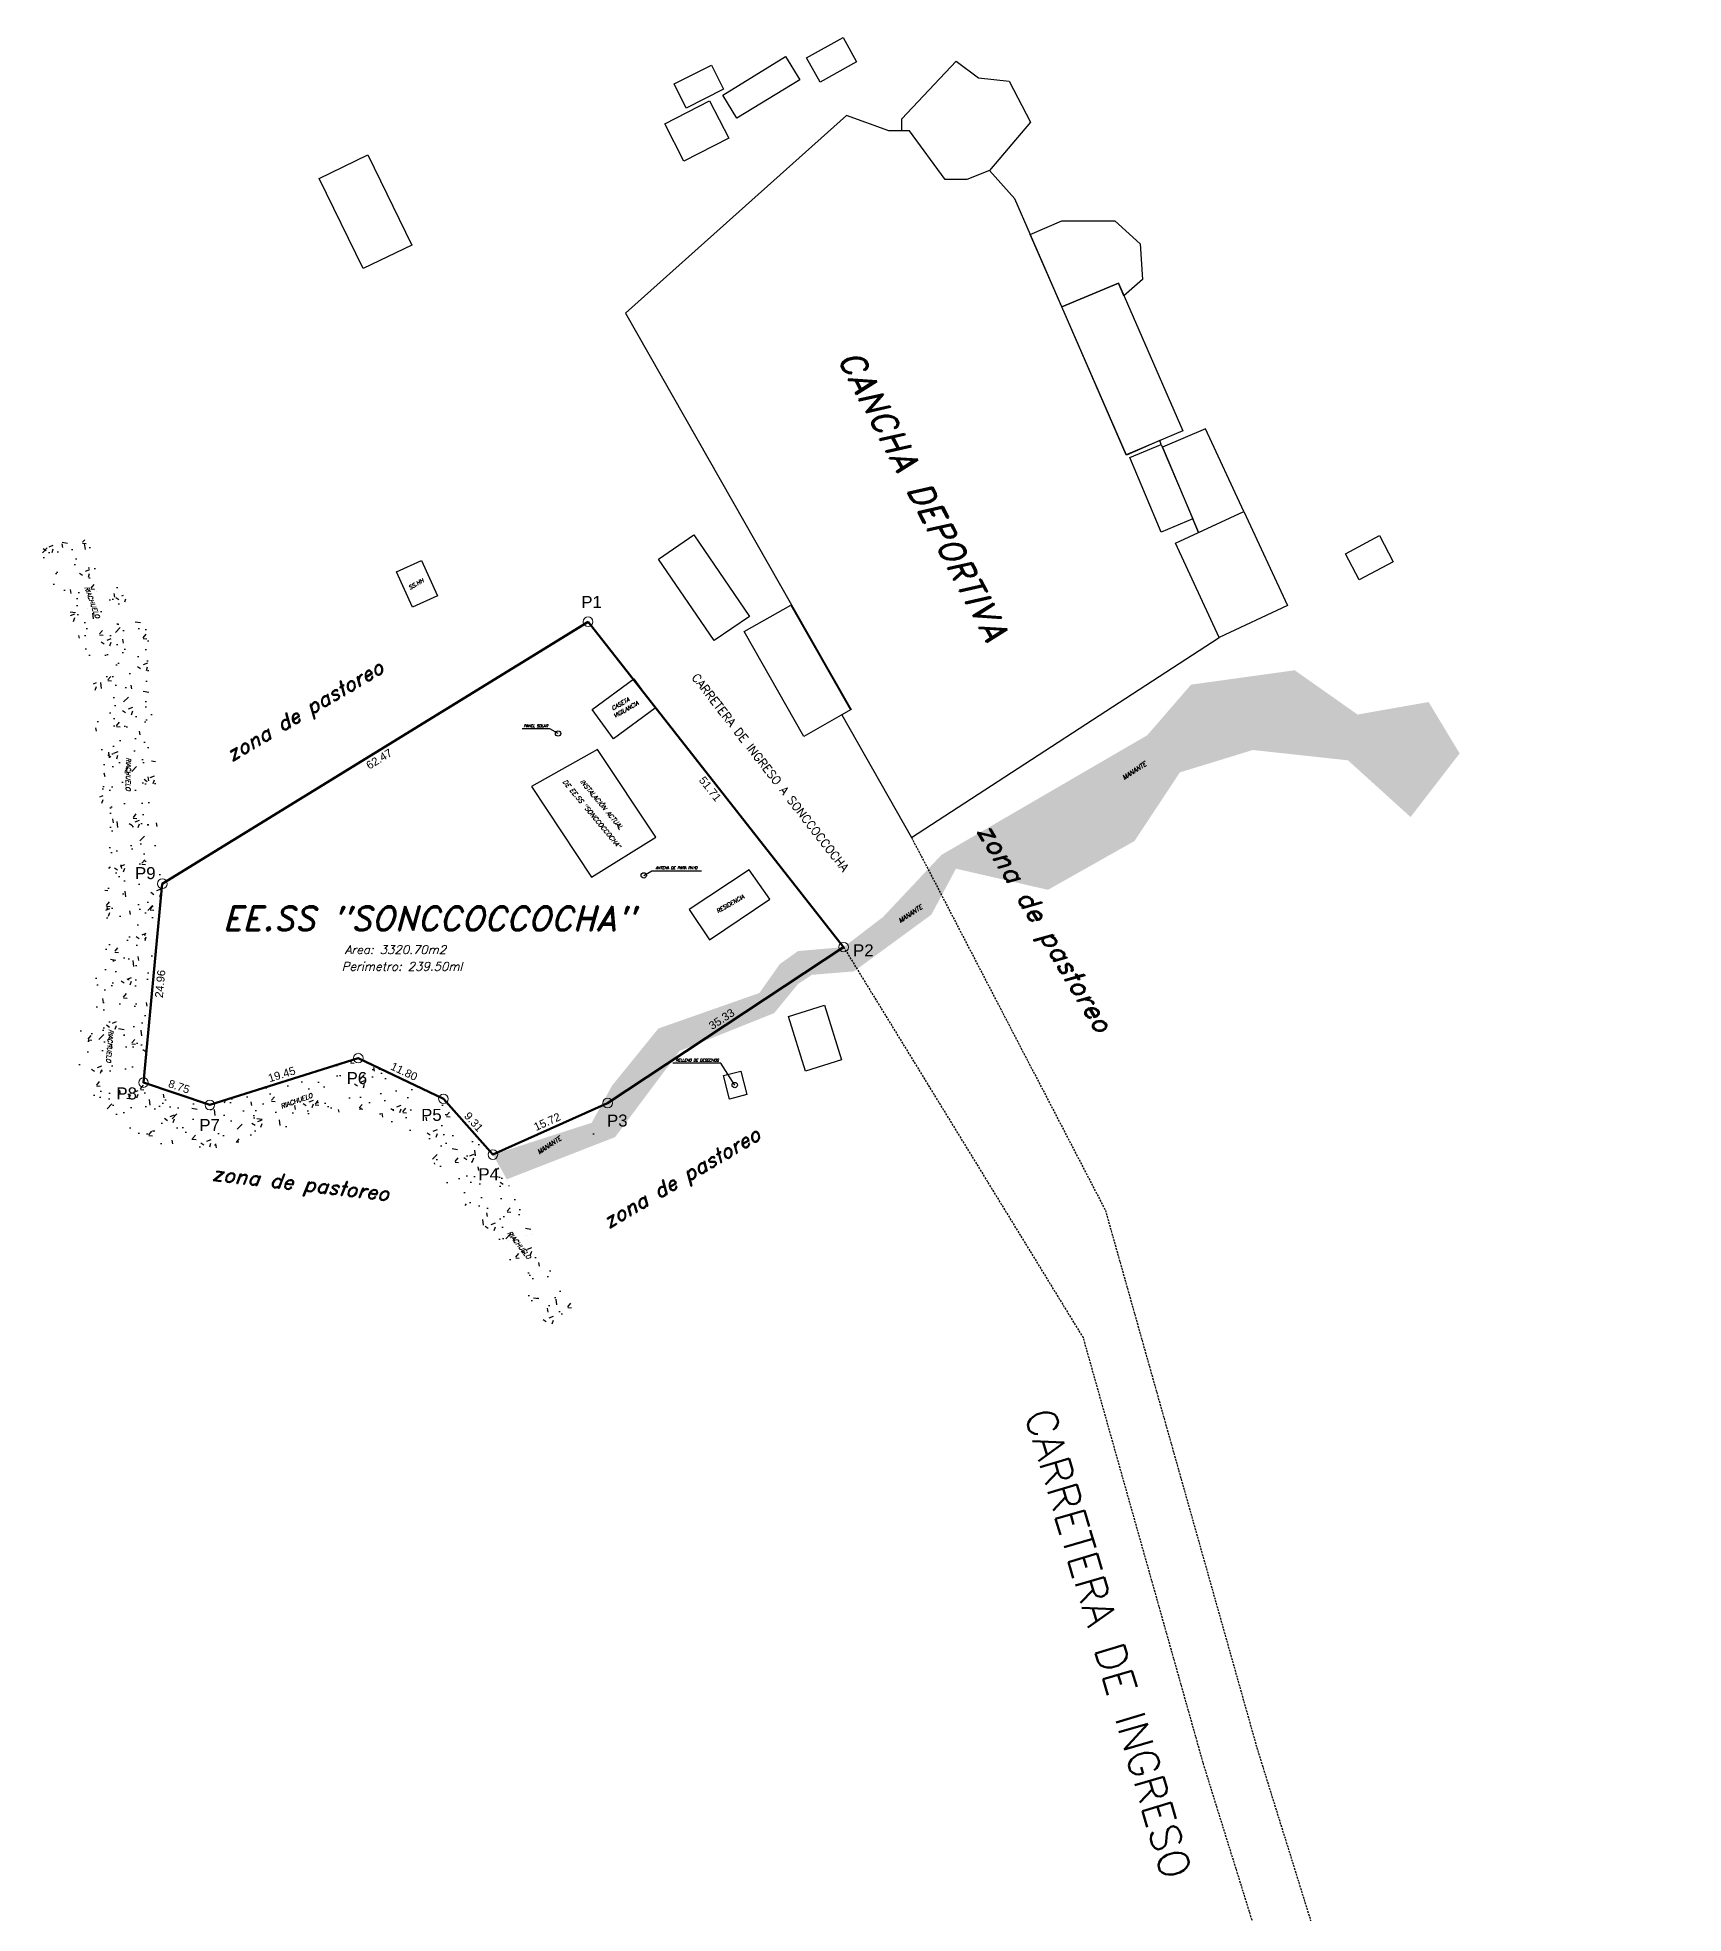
# Model space of a CAD drawing. Header units: metres. Extents: x 766932 to 768173, y 8405668 to 8406206.
# Drawn here: x 766931.8 to 767137.4, y 8405887.2 to 8406121.7 of the extents above; entities that cross this region are included whole.
import ezdxf
from ezdxf.enums import TextEntityAlignment as Align

# ---------------------------------------------------------------- set-up
doc = ezdxf.new("R2010")
doc.units = ezdxf.units.M
doc.linetypes.add('HIDDEN', pattern=[0.375, 0.25, -0.125])
for name, color, linetype, lineweight in [('08', 8, 'Continuous', 20), ('COTAS', 40, 'Continuous', 5), ('CUADROS', 9, 'Continuous', 20), ('Texto calles', 7, 'Continuous', 18)]:
    doc.layers.add(name, color=color, linetype=linetype, lineweight=lineweight)
doc.layers.add('Capa1', color=7, linetype='HIDDEN')
doc.layers.add('NOMBRE', color=40, linetype='Continuous')
doc.layers.add('PERIMETRO', color=7, linetype='Continuous', lineweight=50, true_color=0xf7788b)
doc.styles.add('ambiente', font='romand.shx', dxfattribs={"oblique": 15})
doc.styles.add('COTAS', font='arial.ttf')
doc.styles.add('CUADROS', font='arial.ttf')
doc.styles.get("Standard").update_dxf_attribs({"font": 'simplex.shx'})
doc.dimstyles.new('GenDist', dxfattribs={"dimtxt": 1, "dimasz": 0.5, "dimexe": 0.18, "dimexo": 0.0625, "dimgap": 0.25, "dimtad": 2, "dimzin": 1, "dimdsep": 46, "dimtxsty": 'COTAS', "dimcen": 0.09, "dimse1": 1, "dimse2": 1, "dimsd1": 1, "dimsd2": 1, "dimadec": 0, "dimazin": 0, "dimtfac": 1, "dimtdec": 4, "dimtofl": 0, "dimtmove": 0, "dimatfit": 3, "dimfxl": 1, "dimtolj": 1, "dimtzin": 0, "dimarcsym": 0})

# ---------------------------------------------------------------- blocks, each defined once
blk = doc.blocks.new('*D57')
at = {"layer": 'Defpoints', "color": 0, "transparency": 16777216}
for p in [(767000.54, 8406048.67), (767032.35, 8406007.9), (767032.47, 8406007.99)]:
    blk.add_point(p, dxfattribs=at)
at = {"layer": 'COTAS', "color": 0, "transparency": 16777216, "insert": (767015.79, 8406027.77), "char_height": 1, "attachment_point": 5, "rotation": 308.1323, "style": 'COTAS'}
blk.add_mtext('\\A1;51.71', dxfattribs=at)
blk = doc.blocks.new('*D58')
at = {"layer": 'Defpoints', "color": 0, "transparency": 16777216}
for p in [(767032.47, 8406007.99), (767002.91, 8405988.63), (767002.99, 8405988.52)]:
    blk.add_point(p, dxfattribs=at)
at = {"layer": 'COTAS', "color": 0, "transparency": 16777216, "insert": (767017.23, 8405999), "char_height": 1, "attachment_point": 5, "rotation": 33.4494, "style": 'COTAS'}
blk.add_mtext('\\A1;35.33', dxfattribs=at)
blk = doc.blocks.new('*D59')
at = {"layer": 'Defpoints', "color": 0, "transparency": 16777216}
for p in [(767002.99, 8405988.52), (766988.57, 8405982.25), (766988.65, 8405982.07)]:
    blk.add_point(p, dxfattribs=at)
at = {"layer": 'COTAS', "color": 0, "transparency": 16777216, "insert": (766995.43, 8405986.17), "char_height": 1, "attachment_point": 5, "rotation": 24.2146, "style": 'COTAS'}
blk.add_mtext('\\A1;15.72', dxfattribs=at)
blk = doc.blocks.new('*D60')
at = {"layer": 'Defpoints', "color": 0, "transparency": 16777216}
for p in [(766982.47, 8405989.03), (766982.59, 8405989.14), (766988.65, 8405982.07)]:
    blk.add_point(p, dxfattribs=at)
at = {"layer": 'COTAS', "color": 0, "transparency": 16777216, "insert": (766986.25, 8405986.16), "char_height": 1, "attachment_point": 5, "rotation": 311.5753, "style": 'COTAS'}
blk.add_mtext('\\A1;9.31', dxfattribs=at)
blk = doc.blocks.new('*D61')
at = {"layer": 'Defpoints', "color": 0, "transparency": 16777216}
for p in [(766971.83, 8405994.13), (766971.91, 8405994.31), (766982.47, 8405989.03)]:
    blk.add_point(p, dxfattribs=at)
at = {"layer": 'COTAS', "color": 0, "transparency": 16777216, "insert": (766977.56, 8405992.45), "char_height": 1, "attachment_point": 5, "rotation": 334.4132, "style": 'COTAS'}
blk.add_mtext('\\A1;11.80', dxfattribs=at)
blk = doc.blocks.new('*D62')
at = {"layer": 'Defpoints', "color": 0, "transparency": 16777216}
for p in [(766971.83, 8405994.13), (766953.22, 8405988.45), (766953.28, 8405988.27)]:
    blk.add_point(p, dxfattribs=at)
at = {"layer": 'COTAS', "color": 0, "transparency": 16777216, "insert": (766962.27, 8405992.1), "char_height": 1, "attachment_point": 5, "rotation": 17.5373, "style": 'COTAS'}
blk.add_mtext('\\A1;19.45', dxfattribs=at)
blk = doc.blocks.new('*D63')
at = {"layer": 'Defpoints', "color": 0, "transparency": 16777216}
for p in [(766944.99, 8405991.07), (766945.06, 8405991.25), (766953.28, 8405988.27)]:
    blk.add_point(p, dxfattribs=at)
at = {"layer": 'COTAS', "color": 0, "transparency": 16777216, "insert": (766949.44, 8405990.57), "char_height": 1, "attachment_point": 5, "rotation": 341.3085, "style": 'COTAS'}
blk.add_mtext('\\A1;8.75', dxfattribs=at)
blk = doc.blocks.new('*D64')
at = {"layer": 'Defpoints', "color": 0, "transparency": 16777216}
for p in [(766947.34, 8406015.92), (766947.5, 8406015.91), (766944.99, 8405991.07)]:
    blk.add_point(p, dxfattribs=at)
at = {"layer": 'COTAS', "color": 0, "transparency": 16777216, "insert": (766947.08, 8406003.41), "char_height": 1, "attachment_point": 5, "rotation": 84.599, "style": 'COTAS'}
blk.add_mtext('\\A1;24.96', dxfattribs=at)
blk = doc.blocks.new('*D65')
at = {"layer": 'Defpoints', "color": 0, "transparency": 16777216}
for p in [(767000.54, 8406048.67), (767000.64, 8406048.51), (766947.34, 8406015.92)]:
    blk.add_point(p, dxfattribs=at)
at = {"layer": 'COTAS', "color": 0, "transparency": 16777216, "insert": (766974.44, 8406031.5), "char_height": 1, "attachment_point": 5, "rotation": 31.6119, "style": 'COTAS'}
blk.add_mtext('\\A1;62.47', dxfattribs=at)

msp = doc.modelspace()

# ---------------------------------------------------------------- hatches: boundary and pattern name
h = msp.add_hatch()
h.set_pattern_fill('AR-CONC', color=94, scale=0.03)
h.paths.add_polyline_path([(766936.93, 8406059.941), (766931.755, 8406057.442), (766938.629, 8406043.209), (766939.953, 8406019.119), (766940.506, 8406019.012), (766941.321, 8406018.737), (766942.215, 8406018.324), (766943.119, 8406017.796), (766943.962, 8406017.177), (766944.546, 8406016.633), (766944.907, 8406016.204), (766945.103, 8406015.91), (766945.186, 8406015.762), (766945.251, 8406015.628), (766945.357, 8406015.35), (766945.463, 8406014.909), (766945.515, 8406014.278), (766945.465, 8406013.424), (766945.318, 8406012.507), (766945.11, 8406011.532), (766944.877, 8406010.508), (766944.654, 8406009.441), (766944.477, 8406008.339), (766944.381, 8406007.209), (766944.388, 8406006.179), (766944.462, 8406004.849), (766944.583, 8406003.292), (766944.733, 8406001.579), (766944.892, 8405999.78), (766945.041, 8405997.97), (766945.162, 8405996.217), (766945.236, 8405994.595), (766945.24, 8405993.671), (766947.286, 8406015.328, -0.3861083), (766946.744, 8406015.925, -0.3972344), (766947.309, 8406016.524), (766945.593, 8406047.504)])
h.paths.add_polyline_path([(766944.892, 8405999.78), (766944.733, 8406001.579), (766944.583, 8406003.292), (766944.462, 8406004.849), (766944.388, 8406006.179), (766944.381, 8406007.209), (766944.477, 8406008.339), (766944.654, 8406009.441), (766944.877, 8406010.508), (766945.11, 8406011.532), (766945.318, 8406012.507), (766945.465, 8406013.424), (766945.515, 8406014.278), (766945.463, 8406014.909), (766945.357, 8406015.35), (766945.251, 8406015.628), (766945.186, 8406015.762), (766945.103, 8406015.91), (766944.907, 8406016.204), (766944.546, 8406016.633), (766943.962, 8406017.177), (766943.119, 8406017.796), (766942.215, 8406018.324), (766941.321, 8406018.737), (766940.506, 8406019.012), (766939.958, 8406019.117), (766939.953, 8406019.118), (766940.52, 8406008.801), (766936.981, 8405998.309), (766937.507, 8405997.327), (766938.335, 8405996.09), (766939.294, 8405994.867), (766940.328, 8405993.712), (766941.382, 8405992.678), (766942.4, 8405991.82), (766943.325, 8405991.192), (766943.96, 8405990.891), (766944.357, 8405990.802), (766944.577, 8405990.814), (766944.672, 8405990.843), (766944.745, 8405990.883), (766944.873, 8405991.02), (766945.02, 8405991.345), (766945.24, 8405993.671), (766945.236, 8405994.595), (766945.162, 8405996.217), (766945.041, 8405997.97)])
h.paths.add_polyline_path([(766941.404, 8406015.442), (766941.404, 8406015.642), (766941.604, 8406015.642), (766941.604, 8406015.442)], flags=16)
h.paths.add_polyline_path([(766942.4, 8405991.82), (766941.382, 8405992.678), (766940.328, 8405993.712), (766939.294, 8405994.867), (766938.335, 8405996.09), (766937.507, 8405997.327), (766936.981, 8405998.309), (766936.373, 8405996.508), (766937.411, 8405991.016), (766937.86, 8405990.511), (766938.512, 8405989.78), (766939.24, 8405988.981), (766940.029, 8405988.145), (766940.866, 8405987.305), (766941.736, 8405986.491), (766942.626, 8405985.737), (766943.521, 8405985.072), (766944.406, 8405984.529), (766945.382, 8405984.047), (766946.339, 8405983.656), (766947.281, 8405983.346), (766948.213, 8405983.109), (766949.139, 8405982.936), (766950.061, 8405982.818), (766950.984, 8405982.747), (766951.911, 8405982.712), (766952.791, 8405982.727), (766953.587, 8405982.801), (766954.327, 8405982.925), (766955.038, 8405983.089), (766955.749, 8405983.285), (766956.486, 8405983.502), (766957.278, 8405983.732), (766958.152, 8405983.964), (766959.055, 8405984.209), (766960.233, 8405984.555), (766961.606, 8405984.975), (766963.096, 8405985.438), (766964.624, 8405985.917), (766966.111, 8405986.382), (766967.478, 8405986.806), (766968.647, 8405987.159), (766969.538, 8405987.412), (766970.073, 8405987.538), (766970.689, 8405987.639), (766971.241, 8405987.719), (766971.766, 8405987.755), (766972.302, 8405987.722), (766972.885, 8405987.598), (766973.309, 8405987.442), (766973.875, 8405987.181), (766974.554, 8405986.825), (766975.319, 8405986.384), (766976.142, 8405985.869), (766976.993, 8405985.291), (766977.846, 8405984.66), (766978.672, 8405983.986), (766979.444, 8405983.281), (766980.123, 8405982.544), (766980.828, 8405981.653), (766981.544, 8405980.655), (766982.256, 8405979.594), (766982.948, 8405978.515), (766983.238, 8405978.05), (766990.071, 8405969.905), (766995.267, 8405959.935), (766998.82, 8405962.712), (766990.42, 8405978.702), (766990.217, 8405979.069), (766989.861, 8405979.698), (766989.648, 8405980.058), (766989.395, 8405980.421), (766989.149, 8405980.736), (766988.918, 8405981.027), (766988.704, 8405981.32), (766988.493, 8405981.635), (766988.292, 8405981.944), (766988.141, 8405982.202), (766988.08, 8405982.364), (766988.166, 8405982.529), (766988.196, 8405982.583), (766982.473, 8405989.034), (766981.07, 8405989.706), (766980.746, 8405989.683), (766979.354, 8405989.593), (766978.009, 8405989.519), (766976.83, 8405989.476), (766975.934, 8405989.479), (766975.44, 8405989.542), (766975.012, 8405989.746), (766974.639, 8405990.005), (766974.323, 8405990.319), (766974.063, 8405990.688), (766973.86, 8405991.115), (766973.806, 8405991.584), (766973.84, 8405992.35), (766973.916, 8405993.132), (766971.829, 8405994.131), (766953.281, 8405988.27), (766944.995, 8405991.073), (766945.02, 8405991.345), (766944.873, 8405991.02), (766944.745, 8405990.883), (766944.672, 8405990.843), (766944.577, 8405990.814), (766944.357, 8405990.802), (766943.96, 8405990.891), (766943.325, 8405991.192)])
h.paths.add_polyline_path([(766973.916, 8405993.132), (766973.84, 8405992.35), (766973.806, 8405991.584), (766973.86, 8405991.115), (766974.063, 8405990.688), (766974.323, 8405990.319), (766974.639, 8405990.005), (766975.012, 8405989.746), (766975.44, 8405989.542), (766975.934, 8405989.479), (766976.83, 8405989.476), (766978.009, 8405989.519), (766979.354, 8405989.593), (766980.746, 8405989.683), (766981.07, 8405989.706)], flags=17)
h.paths.add_polyline_path([(766943.557, 8406016.087), (766946.886, 8406016.087), (766946.886, 8406018.385), (766943.557, 8406018.385)], flags=24)
h.paths.add_polyline_path([(766941.233, 8405988.555), (766944.562, 8405988.555), (766944.562, 8405990.852), (766941.233, 8405990.852)], flags=24)
h.paths.add_polyline_path([(766951.599, 8405984.645), (766954.912, 8405984.645), (766954.912, 8405986.895), (766951.599, 8405986.895)], flags=24)
h.paths.add_polyline_path([(766969.989, 8405990.479), (766973.318, 8405990.479), (766973.318, 8405992.776), (766969.989, 8405992.776)], flags=24)
h.paths.add_polyline_path([(766979.306, 8405985.881), (766982.632, 8405985.881), (766982.632, 8405988.169), (766979.306, 8405988.169)], flags=24)
h.paths.add_polyline_path([(766986.47, 8405978.501), (766989.783, 8405978.501), (766989.783, 8405980.751), (766986.47, 8405980.751)], flags=24)
h = msp.add_hatch()
h.set_pattern_fill('AR-CONC', color=94, scale=0.03)
h.set_pattern_definition([(50, (-102.067, -7.5403), (5.4655400699, -0.4781725662), [0.5715, -6.2865]), (355, (-102.067, -7.5403), (-1.0573026427, 5.731705357), [0.4572, -5.029217525]), (100.4514447, (-101.6114, -7.58), (4.4082374127, 5.2535325574), [0.485700264, -5.342707338]), (46.1842, (-102.067, -6.016), (8.132371227, -1.261269838), [0.85725, -9.42975]), (96.63555761, (-101.389, -6.121), (7.1221240215, 7.422783738), [0.728550694, -8.014068245]), (351.18415117, (-102.067, -6.016), (7.122124022, 7.4227837376), [0.685799012, -7.543791958]), (21, (-101.305, -6.3973), (4.548431738, -3.0679559456), [0.5715, -6.2865]), (326, (-101.305, -6.3973), (1.8540608504, 5.5256389837), [0.4572, -5.0292]), (71.451445, (-100.926, -6.653), (6.4024925784, 2.4576830666), [0.485700264, -5.342698128]), (37.5, (-102.067, -7.5403), (0.0926580975, 2.5366511662), [0, -4.96824, 0, -5.1054, 0, -5.04825]), (7.5, (-102.067, -7.5403), (2.0045898753, 3.0054172445), [0, -2.91084, 0, -4.85394, 0, -1.92405]), (327.5, (-103.7662, -7.5403), (4.067717855, -0.1718623198), [0, -1.905, 0, -5.9436, 0, -7.8867]), (317.5, (-104.528, -7.5403), (4.4438754416, 0.762794731), [0, -2.4765, 0, -3.94716, 0, -5.6007])])
h.paths.add_polyline_path([(767044.681, 8406019.514), (767037.404, 8406011.767), (767032.47, 8406007.994), (767026.78, 8406007.508), (767024.499, 8406005.88), (767021.948, 8406002.26), (767009.331, 8405997.834), (767003.547, 8405990.701), (767000.993, 8405986.046), (766988.651, 8405982.07), (766990.389, 8405978.981), (767003.911, 8405984.254), (767011.984, 8405995.025), (767023.793, 8405999.745), (767026.768, 8406003.387), (767028.516, 8406004.536), (767033.76, 8406004.967), (767043.44, 8406012.056), (767046.505, 8406017.801), (767058, 8406015.158), (767068.813, 8406021.255), (767074.484, 8406029.834), (767083.603, 8406032.63), (767095.491, 8406031.337), (767103.307, 8406024.252), (767109.436, 8406032.203), (767105.561, 8406038.627), (767096.682, 8406037.062), (767088.831, 8406042.595), (767075.883, 8406040.8), (767070.401, 8406034.47)])
at = {"layer": 'Capa1'}
h = msp.add_hatch(dxfattribs=at)
h.set_pattern_fill('AR-CONC', color=256)
h.paths.add_polyline_path([(767109.436, 8406032.203), (767105.561, 8406038.627), (767096.682, 8406037.062), (767088.831, 8406042.595), (767075.883, 8406040.8), (767070.401, 8406034.47), (767044.681, 8406019.514), (767037.404, 8406011.767), (767032.47, 8406007.994), (767026.78, 8406007.508), (767024.499, 8406005.88), (767021.948, 8406002.26), (767009.331, 8405997.834), (767003.547, 8405990.701), (767000.993, 8405986.046), (766988.651, 8405982.07), (766990.389, 8405978.981), (767003.911, 8405984.254), (767011.984, 8405995.025), (767023.793, 8405999.745), (767026.768, 8406003.387), (767028.516, 8406004.536), (767033.76, 8406004.967), (767043.44, 8406012.056), (767046.505, 8406017.801), (767058, 8406015.158), (767068.813, 8406021.255), (767074.484, 8406029.834), (767083.603, 8406032.63), (767095.491, 8406031.337), (767103.307, 8406024.252)])
h = msp.add_hatch(dxfattribs=at)
h.set_pattern_fill('AR-CONC', color=256)
h.paths.add_polyline_path([(767109.436, 8406032.203), (767105.561, 8406038.627), (767096.682, 8406037.062), (767088.831, 8406042.595), (767075.883, 8406040.8), (767070.401, 8406034.47), (767044.681, 8406019.514), (767037.404, 8406011.767), (767032.47, 8406007.994), (767026.78, 8406007.508), (767024.499, 8406005.88), (767021.948, 8406002.26), (767009.331, 8405997.834), (767003.547, 8405990.701), (767000.993, 8405986.046), (766988.651, 8405982.07), (766990.389, 8405978.981), (767003.911, 8405984.254), (767011.984, 8405995.025), (767023.793, 8405999.745), (767026.768, 8406003.387), (767028.516, 8406004.536), (767033.76, 8406004.967), (767043.44, 8406012.056), (767046.505, 8406017.801), (767058, 8406015.158), (767068.813, 8406021.255), (767074.484, 8406029.834), (767083.603, 8406032.63), (767095.491, 8406031.337), (767103.307, 8406024.252)])

# ---------------------------------------------------------------- linework, layer by layer
for points in [[(767027.834, 8406119.13), (767032.408, 8406121.663), (767034.096, 8406118.615), (767029.522, 8406116.082)], [(767011.282, 8406115.862), (767015.945, 8406118.228), (767017.479, 8406115.206), (767012.816, 8406112.84)], [(767017.38, 8406114.468), (767025.225, 8406119.276), (767026.994, 8406116.39), (767019.149, 8406111.581)], [(767010.122, 8406110.864), (767015.724, 8406113.75), (767018.124, 8406109.092), (767012.523, 8406106.206)], [(766966.96, 8406104.061), (766973.041, 8406107.008), (766978.503, 8406095.734), (766972.422, 8406092.788)], [(767059.731, 8406087.991), (767066.797, 8406090.978), (767074.852, 8406072.508), (767067.786, 8406069.52)], [(767068.23, 8406069.162), (767072.162, 8406070.827), (767076.097, 8406061.533), (767072.166, 8406059.868)], [(767073.935, 8406058.461), (767082.479, 8406062.427), (767087.936, 8406050.673), (767079.392, 8406046.706)], [(767009.333, 8406056.496), (767013.774, 8406059.522), (767020.724, 8406049.323), (767016.283, 8406046.296)], [(767095.19, 8406057.164), (767099.435, 8406059.429), (767101.134, 8406056.165), (767096.889, 8406053.901)], [(766976.6, 8406054.889), (766979.736, 8406056.304), (766981.729, 8406051.886), (766978.592, 8406050.472)], [(767025.568, 8405999.322), (767030.091, 8406000.731), (767032.215, 8405993.912), (767027.692, 8405992.503)], [(767017.456, 8405991.955), (767019.61, 8405992.517), (767020.377, 8405989.581), (767018.223, 8405989.018)]]:
    msp.add_lwpolyline(points, close=True)
at = {"flags": 128}
for points in [[(767050.711, 8406105.063), (767047.862, 8406103.933), (767045.148, 8406103.933), (767040.715, 8406109.991), (767039.731, 8406109.991), (767039.731, 8406111.497), (767046.517, 8406118.718), (767049.317, 8406116.605), (767053.142, 8406116.219), (767055.829, 8406111.104)], [(767005.225, 8406087.209), (767025.957, 8406050.784), (767033.409, 8406037.692), (767032.231, 8406037.022), (767040.959, 8406021.686), (767079.392, 8406046.706), (767073.935, 8406058.461), (767076.829, 8406059.804), (767076.097, 8406061.533), (767072.166, 8406059.868), (767068.23, 8406069.162), (767072.162, 8406070.827), (767071.967, 8406071.288), (767067.806, 8406069.474), (767059.731, 8406087.991), (767053.844, 8406101.488), (767050.711, 8406105.063), (767047.862, 8406103.933), (767045.148, 8406103.933), (767040.715, 8406109.991), (767038.137, 8406109.991), (767032.844, 8406111.936)], [(767059.731, 8406087.991), (767055.785, 8406097.038), (767059.719, 8406098.754), (767066.342, 8406098.754), (767069.523, 8406095.886), (767069.819, 8406091.412), (767067.49, 8406089.389), (767066.797, 8406090.978)], [(767082.479, 8406062.427), (767077.682, 8406072.76), (767072.307, 8406070.484), (767076.829, 8406059.804)]]:
    msp.add_lwpolyline(points, close=True, dxfattribs=at)
at = {"elevation": 4491.937}
msp.add_lwpolyline([(767020.046, 8406047.42), (767025.885, 8406050.743), (767033.336, 8406037.651), (767027.497, 8406034.328)], close=True, dxfattribs=at)
at = {"flags": 128}
for points, elevation in [([(767001.05, 8406037.7), (767006.256, 8406041.515), (767008.937, 8406037.844), (767003.732, 8406034.029)], 4489.214), ([(766993.465, 8406028.069), (767000.97, 8406016.721), (767009.014, 8406021.747), (767001.736, 8406032.685)], 4488.275)]:
    msp.add_lwpolyline(points, close=True, dxfattribs=dict(at, elevation=elevation))
at = {"elevation": 4489.261, "flags": 128}
msp.add_lwpolyline([(767020.689, 8406017.668), (767013.186, 8406012.698), (767015.716, 8406008.915), (767023.252, 8406013.973), (767020.689, 8406017.668)], dxfattribs=at)
for centre in [(766996.793, 8406034.69, 4488.714), (767007.499, 8406016.963, 4488.197), (767018.872, 8405990.768)]:
    msp.add_circle(centre, 0.333)
at = {"layer": '08', "lineweight": -2}
for points, elevation in [([(766996.793, 8406034.69), (766995.772, 8406035.276), (766992.311, 8406035.276)], 4488.714), ([(767007.499, 8406016.963), (767008.52, 8406017.548), (767014.709, 8406017.548)], 4488.197)]:
    msp.add_lwpolyline(points, dxfattribs=dict(at, elevation=elevation))
msp.add_lwpolyline([(767018.872, 8405990.768), (767017.138, 8405993.484), (767011.122, 8405993.484)], dxfattribs=at)
at = {"layer": 'Capa1', "flags": 128}
for points in [[(767040.959, 8406021.686), (767065.182, 8405975.095), (767084.103, 8405907.945), (767109.649, 8405825.835), (767117.555, 8405744.479), (767137.405, 8405673.47)], [(767032.47, 8406007.994), (767062.389, 8405959.196), (767077.391, 8405905.956), (767102.751, 8405824.442), (767110.648, 8405743.188), (767130.663, 8405671.586)]]:
    msp.add_lwpolyline(points, dxfattribs=at)
at = {"layer": 'COTAS'}
for centre in [(767000.541, 8406048.667), (766947.344, 8406015.925), (767032.47, 8406007.994), (766971.829, 8405994.131), (766944.995, 8405991.073), (766953.281, 8405988.27), (766982.473, 8405989.034), (767002.988, 8405988.518), (766988.651, 8405982.07)]:
    msp.add_circle(centre, 0.6, dxfattribs=at)
at = {"layer": 'PERIMETRO', "elevation": 4490.074, "flags": 128}
msp.add_lwpolyline([(767000.541, 8406048.667), (767032.47, 8406007.994), (767002.988, 8405988.518), (766988.651, 8405982.07), (766982.473, 8405989.034), (766971.829, 8405994.131), (766953.281, 8405988.27), (766944.995, 8405991.073), (766947.344, 8406015.925), (767000.541, 8406048.667)], dxfattribs=at)

# ---------------------------------------------------------------- texts
at = {"layer": 'CUADROS', "style": 'CUADROS'}
for s, p in [('P1', (767000.981, 8406051.128)), ('P9', (766945.222, 8406017.246)), ('P2', (767034.938, 8406007.594)), ('P6', (766971.653, 8405991.637)), ('P8', (766942.897, 8405989.713)), ('P7', (766953.256, 8405985.77)), ('P5', (766980.969, 8405987.038)), ('P3', (767004.194, 8405986.328)), ('P4', (766988.127, 8405979.626))]:
    msp.add_text(s, height=1.5, dxfattribs=at).set_placement(p, align=Align.MIDDLE_CENTER)
at = {"layer": 'NOMBRE', "style": 'ambiente', "oblique": 15, "text_generation_flag": 6}
for s, height, rotation, p in [('CANCHA DEPORTIVA ', 3.0375, 117.74764, (767042.881, 8406063.528)), ('SS.HH', 0.5062, 209.70202, (766979.043, 8406053.367)), ('RIACHUELO', 0.5695, 109.91413, (766938.581, 8406051.098)), ('zona de pastoreo', 1.8225, 210.43049, (766965.14, 8406037.558, 4490.074)), ('CASETA ', 0.5062, 209.70202, (767004.728, 8406038.478)), ('VIGILANCIA', 0.5062, 209.70202, (767005.275, 8406037.693)), ('PANEL SOLAR', 0.3375, 180, (766994.007, 8406035.639, 5772.61)), ('RIACHUELO', 0.5695, 89.14658, (766943.105, 8406029.632)), ('MANANTE', 0.5695, 213.22905, (767068.783, 8406030.037)), ('DE EE.SS "SONCCOCCOCHA"', 0.56953, 129.70736, (767001.027, 8406024.642)), ('INSTALACIÓN ACTUAL', 0.56953, 129.70736, (767002.222, 8406025.843)), ('zona de pastoreo', 2.43, 120.63907, (767057.636, 8406010.456)), ('ANTENA DE PARA RAYO', 0.3375, 180, (767011.583, 8406017.911, 5772.093)), ('RESIDENCIA', 0.5062, 209.70202, (767018.292, 8406013.401)), ('EE.SS "SONCCOCCOCHA"', 3.0375, 180, (766980.661, 8406011.584)), ('MANANTE', 0.5695, 213.22905, (767040.807, 8406012.154)), ('RIACHUELO', 0.5695, 85.54417, (766940.786, 8405995.668)), ('RELLENO DE DESECHOS', 0.3375, 180, (767014.175, 8405993.858, 1283.896)), ('RIACHUELO', 0.5695, 199.91413, (766964.113, 8405988.785)), ('MANANTE', 0.5695, 213.22905, (766995.684, 8405983.243)), ('zona de pastoreo', 1.8225, 210.43049, (767012.223, 8405979.202)), ('zona de pastoreo', 1.8225, 173.35312, (766964.641, 8405978.468)), ('RIACHUELO', 0.5695, 128.27194, (766991.936, 8405970.778))]:
    msp.add_text(s, height=height, rotation=rotation, dxfattribs=at).set_placement(p, align=Align.MIDDLE_CENTER)
for s, p in [('Area: 3320.70m2', (766970.137, 8406007.14)), ('Perimetro: 239.50ml', (766969.76, 8406005.047))]:
    msp.add_text(s, height=1.08, rotation=180, dxfattribs=at).set_placement(p)
at = {"layer": 'Texto calles'}
for s, height, rotation, p in [('CARRETERA DE INGRESO', 1.05469, 307.85734, (767013.435, 8406041.672)), ('CARRETERA DE INGRESO A SONCCOCCOCHA', 1.05469, 307.85734, (767013.435, 8406041.672)), ('CARRETERA DE INGRESO', 3.75, 286.52374, (767055.078, 8405949.636))]:
    msp.add_text(s, height=height, rotation=rotation, dxfattribs=at).set_placement(p)

# ---------------------------------------------------------------- dimensions: what is measured, and where the dimension line sits
at = {"layer": 'COTAS'}
for p1, p2, distance, picture, middle in [((766947.344, 8406015.925), (767000.541, 8406048.667), -0.179, '*D65', (766974.435, 8406031.496)), ((767000.541, 8406048.667), (767032.47, 8406007.994), -0.149, '*D57', (767015.79, 8406027.769)), ((766944.995, 8405991.073), (766947.344, 8406015.925), -0.157, '*D64', (766947.083, 8406003.413)), ((767032.47, 8406007.994), (767002.988, 8405988.518), -0.136, '*D58', (767017.235, 8405999.004)), ((766971.829, 8405994.131), (766953.281, 8405988.27), -0.186, '*D62', (766962.27, 8405992.103)), ((766982.473, 8405989.034), (766971.829, 8405994.131), -0.196, '*D61', (766977.564, 8405992.446)), ((766953.281, 8405988.27), (766944.995, 8405991.073), -0.19, '*D63', (766949.443, 8405990.572)), ((766988.651, 8405982.07), (766982.473, 8405989.034), -0.161, '*D60', (766986.252, 8405986.164)), ((767002.988, 8405988.518), (766988.651, 8405982.07), -0.199, '*D59', (766995.426, 8405986.17))]:
    dim = msp.add_aligned_dim(p1=p1, p2=p2, distance=distance, dimstyle='GenDist', dxfattribs=at)
    dim.commit()
    dim.dimension.update_dxf_attribs({"geometry": picture, "text_midpoint": middle})

doc.saveas('drawing.dxf')
